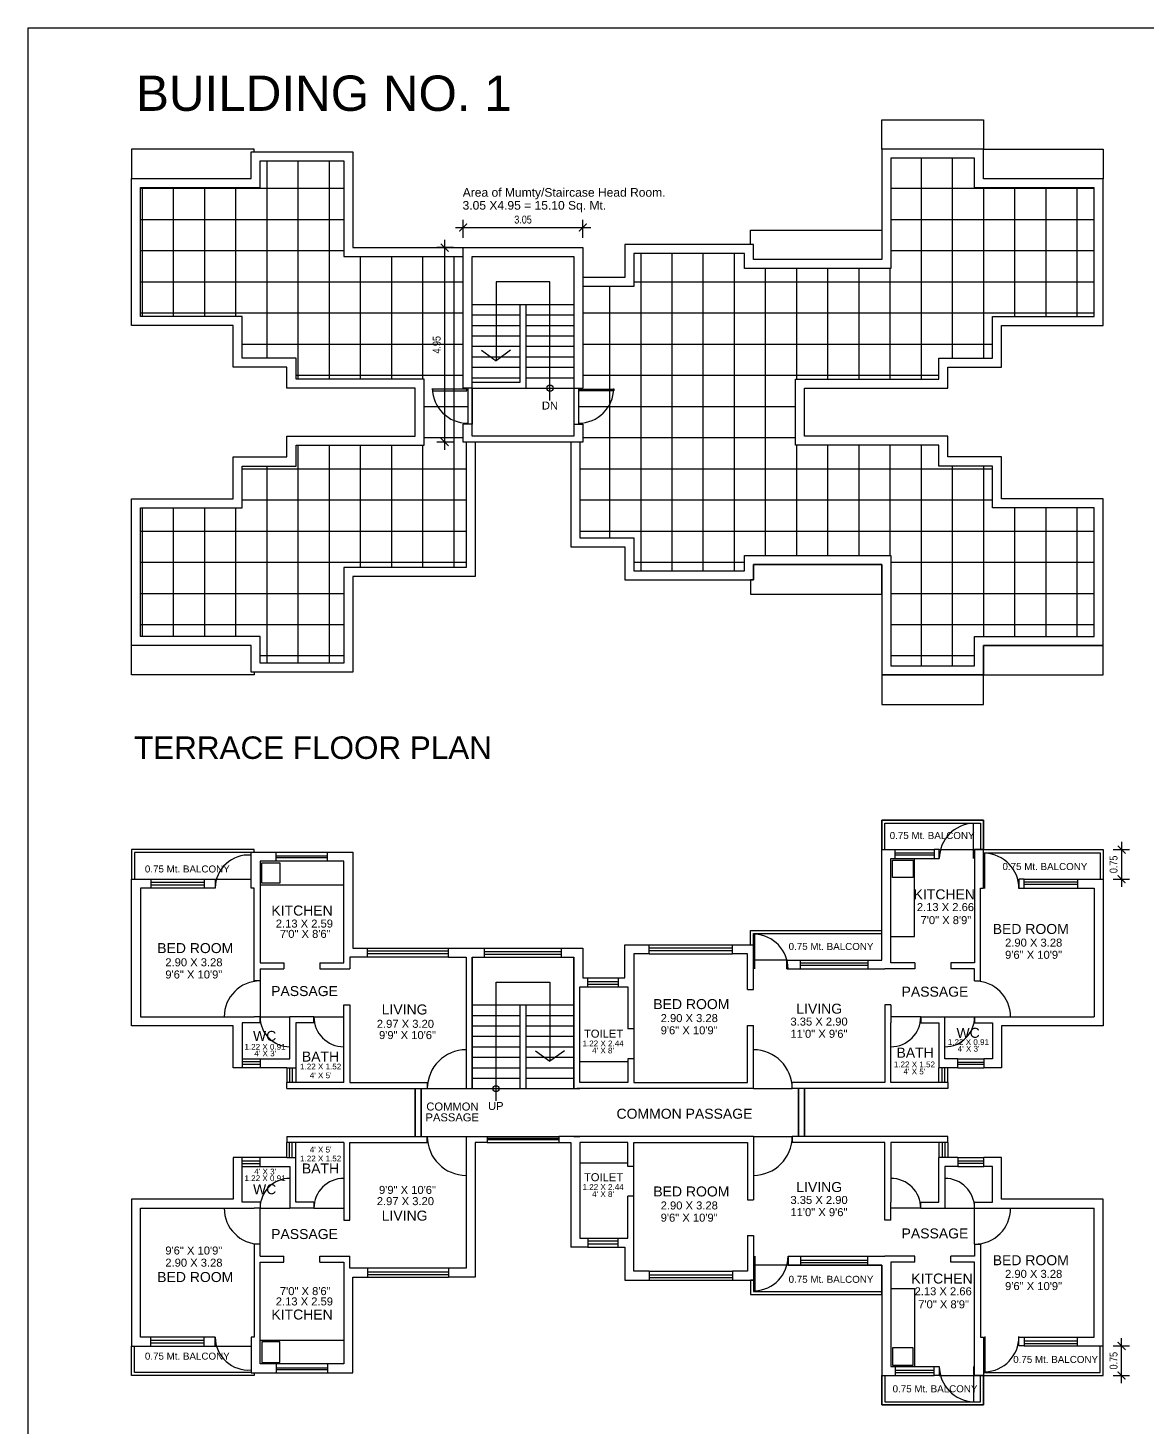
# Model space of a CAD drawing. Header units: metres. Extents: x -1441 to -394, y -133 to 518.
# Drawn here: x -506.15 to -477.65, y -32.35 to 3.29 of the extents above; entities that cross this region are included whole.
import ezdxf

# ---------------------------------------------------------------- set-up
doc = ezdxf.new("R2010")
doc.units = ezdxf.units.M
doc.header["$LTSCALE"] = 25.4
doc.header["$PDMODE"] = 3
doc.layers.get('0').update_dxf_attribs({"linetype": 'CONTINUOUS'})
doc.layers.get('DEFPOINTS').update_dxf_attribs({"linetype": 'CONTINUOUS'})
doc.styles.get("Standard").update_dxf_attribs({"font": 'ARIALN.TTF'})
doc.styles.add('STYLE3', font='arial.ttf')
doc.dimstyles.get("Standard").update_dxf_attribs({"dimscale": 0, "dimtxt": 0.2, "dimasz": 0.2, "dimexe": 0.2, "dimexo": 0.25, "dimgap": 0.1, "dimtad": 1, "dimtoh": 1, "dimzin": 0, "dimdsep": 46, "dimtxsty": 'Standard', "dimblk1": 'ARCHTICK', "dimblk2": 'ARCHTICK', "dimsah": 1, "dimcen": 0, "dimdle": 0.2, "dimclrd": 8, "dimclre": 8, "dimclrt": 3, "dimadec": 0, "dimazin": 0, "dimtfac": 1, "dimtmove": 0, "dimatfit": 3, "dimldrblk": 'ARCHTICK', "dimfxl": 25.4, "dimfrac": 1, "dimtolj": 1, "dimtzin": 0, "dimarcsym": 0})

# ---------------------------------------------------------------- blocks, each defined once
blk = doc.blocks.new('_ARCHTICK')
at = {"color": 0, "linetype": 'ByBlock', "const_width": 0.15}
blk.add_lwpolyline([(-0.5, -0.5), (0.5, 0.5)], dxfattribs=at)
blk = doc.blocks.new('*D42')
at = {"color": 8, "lineweight": -2, "transparency": 16777216}
for p, q in [((-478.511, -30.286), (-478.097, -30.286)), ((-478.297, -31.236), (-478.297, -30.086)), ((-478.511, -31.036), (-478.097, -31.036))]:
    blk.add_line(p, q, dxfattribs=at)
at = {"layer": 'DEFPOINTS', "color": 0, "transparency": 16777216}
for p in [(-478.761, -30.286), (-478.297, -30.286), (-478.761, -31.036)]:
    blk.add_point(p, dxfattribs=at)
at = {"color": 8, "lineweight": -2, "transparency": 16777216, "xscale": 0.2, "yscale": 0.2, "zscale": 0.2}
for p, rotation in [((-478.297, -30.286), 90), ((-478.297, -31.036), 270)]:
    blk.add_blockref('_ARCHTICK', p, dxfattribs=dict(at, rotation=rotation))
at = {"color": 146, "transparency": 16777216, "insert": (-478.499, -30.661), "char_height": 0.2, "attachment_point": 5, "rotation": 90}
blk.add_mtext('\\A1;0.75', dxfattribs=at)
blk = doc.blocks.new('*D43')
at = {"color": 8, "lineweight": -2, "transparency": 16777216}
for p, q in [((-478.297, -17.442), (-478.297, -18.592)), ((-478.511, -17.642), (-478.097, -17.642)), ((-478.511, -18.392), (-478.097, -18.392))]:
    blk.add_line(p, q, dxfattribs=at)
at = {"layer": 'DEFPOINTS', "color": 0, "transparency": 16777216}
for p in [(-478.761, -17.642), (-478.761, -18.392), (-478.297, -18.392)]:
    blk.add_point(p, dxfattribs=at)
at = {"color": 8, "lineweight": -2, "transparency": 16777216, "xscale": 0.2, "yscale": 0.2, "zscale": 0.2}
for p, rotation in [((-478.297, -17.642), 90), ((-478.297, -18.392), 270)]:
    blk.add_blockref('_ARCHTICK', p, dxfattribs=dict(at, rotation=rotation))
at = {"color": 146, "transparency": 16777216, "insert": (-478.499, -18.017), "char_height": 0.2, "attachment_point": 5, "rotation": 90}
blk.add_mtext('\\A1;0.75', dxfattribs=at)
blk = doc.blocks.new('*D91')
at = {"color": 8, "lineweight": -2, "transparency": 16777216}
for p, q in [((-495.066, -2.054), (-495.066, -1.593)), ((-492.018, -2.054), (-492.018, -1.593)), ((-495.266, -1.793), (-491.818, -1.793))]:
    blk.add_line(p, q, dxfattribs=at)
at = {"layer": 'DEFPOINTS', "color": 0, "transparency": 16777216}
for p in [(-492.018, -1.793), (-495.066, -2.304), (-492.018, -2.304)]:
    blk.add_point(p, dxfattribs=at)
at = {"color": 8, "lineweight": -2, "transparency": 16777216, "xscale": 0.2, "yscale": 0.2, "zscale": 0.2, "rotation": 180}
blk.add_blockref('_ARCHTICK', (-495.066, -1.793), dxfattribs=at)
at = {"color": 8, "lineweight": -2, "transparency": 16777216, "xscale": 0.2, "yscale": 0.2, "zscale": 0.2}
blk.add_blockref('_ARCHTICK', (-492.018, -1.793), dxfattribs=at)
at = {"color": 3, "transparency": 16777216, "insert": (-493.542, -1.591), "char_height": 0.2, "attachment_point": 5}
blk.add_mtext('\\A1;3.05', dxfattribs=at)
blk = doc.blocks.new('*D92')
at = {"color": 8, "lineweight": -2, "transparency": 16777216}
for p, q in [((-495.539, -2.104), (-495.539, -7.457)), ((-495.316, -2.304), (-495.739, -2.304)), ((-495.316, -7.257), (-495.739, -7.257))]:
    blk.add_line(p, q, dxfattribs=at)
at = {"layer": 'DEFPOINTS', "color": 0, "transparency": 16777216}
for p in [(-495.066, -2.304), (-495.539, -7.257), (-495.066, -7.257)]:
    blk.add_point(p, dxfattribs=at)
at = {"color": 8, "lineweight": -2, "transparency": 16777216, "xscale": 0.2, "yscale": 0.2, "zscale": 0.2}
for p, rotation in [((-495.539, -2.304), 90), ((-495.539, -7.257), 270)]:
    blk.add_blockref('_ARCHTICK', p, dxfattribs=dict(at, rotation=rotation))
at = {"color": 3, "transparency": 16777216, "insert": (-495.741, -4.78), "char_height": 0.2, "attachment_point": 5, "rotation": 90}
blk.add_mtext('\\A1;4.95', dxfattribs=at)

msp = doc.modelspace()

# ---------------------------------------------------------------- hatches: boundary and pattern name
h = msp.add_hatch()
h.set_pattern_fill('ANSI37', color=9, scale=0.25, angle=45)
h.paths.add_polyline_path([(-494.991, -7.257), (-495.066, -7.257), (-495.066, -6.8), (-494.952, -6.8), (-494.952, -5.885), (-495.066, -5.885), (-495.066, -2.534), (-498.109, -2.534), (-498.109, -0.095), (-500.24, -0.095), (-500.24, -0.777), (-503.288, -0.777), (-503.288, -4.055), (-501.232, -4.055), (-500.697, -4.055), (-500.697, -5.122), (-499.325, -5.122), (-499.325, -5.655), (-496.06, -5.655), (-496.06, -7.334), (-499.325, -7.334), (-499.325, -7.868), (-500.697, -7.868), (-500.697, -8.935), (-501.232, -8.935), (-503.288, -8.935), (-503.288, -12.212), (-500.24, -12.212), (-500.24, -12.894), (-498.109, -12.894), (-498.109, -10.456), (-494.991, -10.456)])
h = msp.add_hatch()
h.set_pattern_fill('ANSI37', color=9, scale=0.25, angle=45)
h.paths.add_polyline_path([(-486.604, -5.655), (-482.954, -5.655), (-482.954, -5.122), (-481.582, -5.122), (-481.582, -4.055), (-481.047, -4.055), (-478.991, -4.055), (-478.991, -0.778), (-482.039, -0.778), (-482.039, -0.028), (-484.17, -0.028), (-484.17, -2.839), (-487.904, -2.839), (-487.904, -2.454), (-490.721, -2.454), (-490.721, -3.296), (-492.018, -3.296), (-492.018, -5.885), (-492.132, -5.885), (-492.132, -6.8), (-492.018, -6.8), (-492.018, -7.257), (-492.093, -7.257), (-492.093, -9.694), (-490.721, -9.694), (-490.721, -10.535), (-487.904, -10.535), (-487.904, -10.151), (-484.17, -10.151), (-484.17, -12.962), (-482.039, -12.962), (-482.039, -12.212), (-478.991, -12.212), (-478.991, -8.935), (-481.047, -8.935), (-481.582, -8.935), (-481.582, -7.868), (-482.954, -7.868), (-482.954, -7.334), (-486.604, -7.334)])

# ---------------------------------------------------------------- linework, layer by layer
at = {"color": 1}
for p, q in [((-492.856, -3.173), (-494.228, -3.173)), ((-494.228, -3.173), (-494.228, -5.188)), ((-492.856, -6.2), (-492.856, -3.173)), ((-494.596, -4.921), (-494.228, -5.188)), ((-493.86, -4.921), (-494.228, -5.188)), ((-494.228, -24.044), (-494.228, -21.018)), ((-494.228, -21.018), (-492.856, -21.018)), ((-492.856, -21.018), (-492.856, -23.032)), ((-493.224, -22.765), (-492.856, -23.032)), ((-492.488, -22.765), (-492.856, -23.032))]:
    msp.add_line(p, q, dxfattribs=at)
at = {"color": 8}
for p, q in [((-494.837, -3.752), (-493.618, -3.752)), ((-493.618, -5.733), (-493.618, -3.752)), ((-493.618, -3.752), (-493.466, -3.752)), ((-493.466, -5.885), (-493.466, -3.752)), ((-493.466, -3.752), (-492.246, -3.752)), ((-494.837, -4.018), (-493.618, -4.018)), ((-493.466, -4.018), (-492.246, -4.018)), ((-494.837, -4.285), (-493.618, -4.285)), ((-494.837, -4.552), (-493.618, -4.552)), ((-493.466, -4.285), (-492.246, -4.285)), ((-493.466, -4.552), (-492.246, -4.552)), ((-494.837, -4.818), (-493.618, -4.818)), ((-493.466, -4.818), (-492.246, -4.818)), ((-494.837, -5.085), (-493.618, -5.085)), ((-493.466, -5.085), (-492.246, -5.085)), ((-494.837, -5.352), (-493.618, -5.352)), ((-494.837, -5.618), (-493.618, -5.618)), ((-493.466, -5.352), (-492.246, -5.352)), ((-493.466, -5.618), (-492.246, -5.618)), ((-494.952, -5.885), (-494.952, -6.8)), ((-494.837, -5.733), (-493.618, -5.733)), ((-494.837, -5.885), (-493.466, -5.885)), ((-493.466, -5.885), (-492.246, -5.885)), ((-492.132, -5.885), (-492.132, -6.8)), ((-482.071, -17.871), (-482.071, -16.971)), ((-484.064, -17.642), (-483.068, -17.642)), ((-482.938, -17.642), (-482.038, -17.642)), ((-481.777, -18.632), (-481.777, -17.732)), ((-484.064, -17.871), (-483.068, -17.871)), ((-483.572, -19.853), (-483.572, -17.871)), ((-501.384, -18.392), (-500.47, -18.392)), ((-480.774, -18.392), (-479.422, -18.392)), ((-500.241, -18.539), (-498.108, -18.539)), ((-480.774, -18.621), (-479.422, -18.621)), ((-487.639, -20.682), (-487.639, -19.797)), ((-484.172, -19.853), (-483.572, -19.853)), ((-494.522, -20.148), (-492.565, -20.148)), ((-490.333, -20.069), (-488.209, -20.069)), ((-490.333, -20.297), (-488.209, -20.297)), ((-494.522, -20.377), (-492.565, -20.377)), ((-486.819, -20.453), (-487.674, -20.453)), ((-486.478, -20.453), (-484.756, -20.453)), ((-500.241, -20.987), (-500.241, -21.901)), ((-491.888, -20.91), (-491.117, -20.91)), ((-486.478, -20.682), (-484.756, -20.682)), ((-491.888, -21.139), (-491.117, -21.139)), ((-494.837, -21.596), (-493.618, -21.596)), ((-493.618, -23.73), (-493.618, -21.596)), ((-493.618, -21.596), (-493.466, -21.596)), ((-493.466, -23.73), (-493.466, -21.596)), ((-493.466, -21.596), (-492.246, -21.596)), ((-500.241, -21.901), (-499.479, -21.901)), ((-498.87, -21.901), (-498.108, -21.901)), ((-494.837, -21.863), (-493.618, -21.863)), ((-493.466, -21.863), (-492.246, -21.863)), ((-483.41, -21.901), (-484.172, -21.901)), ((-482.8, -21.901), (-482.038, -21.901)), ((-494.837, -22.13), (-493.618, -22.13)), ((-494.837, -22.396), (-493.618, -22.396)), ((-493.466, -22.13), (-492.246, -22.13)), ((-493.466, -22.396), (-492.246, -22.396)), ((-490.722, -22.206), (-490.722, -22.968)), ((-494.837, -22.663), (-493.618, -22.663)), ((-493.466, -22.663), (-492.246, -22.663)), ((-500.698, -22.968), (-500.241, -22.968)), ((-494.837, -22.93), (-493.618, -22.93)), ((-493.466, -22.93), (-492.246, -22.93)), ((-490.875, -23.05), (-492.094, -23.05)), ((-482.469, -22.968), (-481.804, -22.968)), ((-499.555, -23.196), (-499.555, -23.577)), ((-499.327, -23.196), (-499.327, -23.577)), ((-494.837, -23.196), (-493.618, -23.196)), ((-494.837, -23.463), (-493.618, -23.463)), ((-493.466, -23.196), (-492.246, -23.196)), ((-493.466, -23.463), (-492.246, -23.463)), ((-482.952, -23.577), (-482.952, -23.196)), ((-482.724, -23.577), (-482.724, -23.196)), ((-482.469, -23.196), (-481.804, -23.196)), ((-495.98, -23.73), (-494.99, -23.73)), ((-494.837, -23.73), (-493.618, -23.73)), ((-493.618, -23.73), (-493.466, -23.73)), ((-493.466, -23.73), (-492.246, -23.73)), ((-487.674, -23.73), (-486.684, -23.73)), ((-495.98, -24.949), (-494.99, -24.949)), ((-494.453, -24.949), (-492.631, -24.949)), ((-487.674, -24.949), (-486.684, -24.949)), ((-499.555, -25.482), (-499.555, -25.101)), ((-499.327, -25.482), (-499.327, -25.101)), ((-494.453, -25.101), (-492.631, -25.101)), ((-482.952, -25.101), (-482.952, -25.482)), ((-482.724, -25.101), (-482.724, -25.482)), ((-490.875, -25.629), (-492.094, -25.629)), ((-482.469, -25.482), (-481.804, -25.482)), ((-500.698, -25.711), (-500.241, -25.711)), ((-490.722, -26.473), (-490.722, -25.711)), ((-482.469, -25.711), (-481.804, -25.711)), ((-500.241, -27.692), (-500.241, -26.778)), ((-500.241, -26.778), (-499.479, -26.778)), ((-498.87, -26.778), (-498.108, -26.778)), ((-483.41, -26.778), (-484.172, -26.778)), ((-482.8, -26.778), (-482.038, -26.778)), ((-482.038, -27.692), (-482.038, -26.778)), ((-491.888, -27.54), (-491.117, -27.54)), ((-491.888, -27.768), (-491.117, -27.768)), ((-487.639, -27.997), (-487.639, -28.882)), ((-486.478, -27.997), (-484.756, -27.997)), ((-490.333, -28.381), (-488.209, -28.381)), ((-486.789, -28.226), (-487.674, -28.226)), ((-486.478, -28.226), (-484.756, -28.226)), ((-490.333, -28.61), (-488.209, -28.61)), ((-484.172, -28.825), (-483.572, -28.825)), ((-483.572, -28.825), (-483.572, -30.808)), ((-501.384, -30.287), (-500.47, -30.287)), ((-500.241, -30.14), (-498.108, -30.14)), ((-481.777, -30.047), (-481.777, -30.947)), ((-480.774, -30.058), (-479.422, -30.058)), ((-480.774, -30.286), (-479.422, -30.286)), ((-484.064, -30.808), (-483.068, -30.808)), ((-482.071, -30.808), (-482.071, -31.708)), ((-484.064, -31.036), (-483.068, -31.036)), ((-482.938, -31.036), (-482.038, -31.036))]:
    msp.add_line(p, q, dxfattribs=at)
at = {"color": 7}
for p, q in [((-494.837, -5.885), (-495.066, -5.885)), ((-494.837, -5.885), (-494.837, -6.8)), ((-492.246, -5.885), (-492.246, -6.8)), ((-492.246, -5.885), (-492.018, -5.885)), ((-494.837, -6.8), (-495.066, -6.8)), ((-492.246, -6.8), (-492.018, -6.8)), ((-499.83, -17.939), (-499.83, -17.71)), ((-498.519, -17.939), (-498.519, -17.71)), ((-484.064, -17.871), (-484.064, -17.642)), ((-503.024, -18.392), (-503.024, -18.621)), ((-501.661, -18.392), (-501.661, -18.621)), ((-501.384, -18.392), (-501.384, -18.621)), ((-479.422, -18.392), (-478.761, -18.392)), ((-479.422, -18.392), (-479.422, -18.621)), ((-478.761, -18.392), (-478.761, -22.13)), ((-497.508, -20.378), (-497.508, -20.148)), ((-494.522, -20.377), (-494.522, -20.148)), ((-492.565, -20.377), (-492.565, -20.148)), ((-490.333, -20.297), (-490.333, -20.069)), ((-488.209, -20.297), (-488.209, -20.069)), ((-487.674, -21.204), (-487.674, -20.069)), ((-499.632, -20.529), (-499.632, -20.682)), ((-498.717, -20.529), (-498.717, -20.682)), ((-495.437, -20.378), (-494.99, -20.378)), ((-494.99, -20.378), (-494.99, -23.73)), ((-486.819, -20.682), (-486.819, -20.453)), ((-486.478, -20.682), (-486.478, -20.453)), ((-484.756, -20.453), (-484.756, -20.682)), ((-483.562, -20.529), (-483.562, -20.682)), ((-482.648, -20.529), (-482.648, -20.682)), ((-500.241, -20.987), (-500.394, -20.987)), ((-500.241, -20.682), (-499.632, -20.682)), ((-500.241, -20.682), (-500.241, -20.987)), ((-498.717, -20.682), (-497.955, -20.682)), ((-491.888, -21.139), (-491.888, -20.91)), ((-491.117, -20.91), (-491.117, -21.139)), ((-486.819, -20.682), (-486.478, -20.682)), ((-484.756, -20.682), (-484.324, -20.682)), ((-483.562, -20.682), (-484.324, -20.682)), ((-482.038, -20.682), (-482.648, -20.682)), ((-482.038, -20.987), (-482.038, -20.682)), ((-482.038, -20.987), (-481.886, -20.987)), ((-482.038, -20.987), (-481.886, -20.987)), ((-487.827, -21.204), (-487.674, -21.204)), ((-498.108, -23.577), (-498.108, -21.596)), ((-498.108, -21.596), (-497.955, -21.596)), ((-484.324, -21.596), (-484.324, -23.577)), ((-484.172, -21.596), (-484.324, -21.596)), ((-484.172, -21.596), (-484.172, -22.053)), ((-500.241, -22.053), (-500.698, -22.053)), ((-500.698, -22.053), (-500.698, -23.196)), ((-500.241, -21.901), (-500.394, -21.901)), ((-500.241, -22.053), (-500.241, -21.901)), ((-499.479, -22.968), (-499.479, -21.901)), ((-498.87, -21.901), (-499.479, -21.901)), ((-498.87, -22.053), (-499.327, -22.053)), ((-499.327, -22.053), (-499.327, -23.196)), ((-498.87, -22.053), (-498.87, -21.901)), ((-484.172, -23.577), (-484.172, -22.053)), ((-483.41, -21.901), (-483.41, -22.053)), ((-483.41, -21.901), (-482.8, -21.901)), ((-483.41, -22.053), (-482.952, -22.053)), ((-482.952, -22.053), (-482.952, -23.196)), ((-482.8, -22.968), (-482.8, -21.901)), ((-482.038, -21.901), (-478.99, -21.901)), ((-482.038, -21.901), (-482.038, -22.053)), ((-482.038, -22.053), (-481.581, -22.053)), ((-481.581, -22.053), (-481.581, -22.968)), ((-490.722, -22.206), (-490.875, -22.206)), ((-487.827, -22.118), (-487.674, -22.118)), ((-487.674, -23.73), (-487.674, -22.118)), ((-478.761, -22.13), (-481.352, -22.13)), ((-481.047, -22.13), (-481.352, -22.13)), ((-481.352, -22.13), (-481.352, -23.196)), ((-500.241, -22.968), (-499.479, -22.968)), ((-500.241, -22.968), (-500.241, -23.196)), ((-490.722, -22.968), (-490.875, -22.968)), ((-482.469, -22.968), (-482.8, -22.968)), ((-482.469, -23.196), (-482.469, -22.968)), ((-481.581, -22.968), (-481.804, -22.968)), ((-481.804, -22.968), (-481.804, -23.196)), ((-499.555, -23.196), (-499.327, -23.196)), ((-482.469, -23.196), (-482.952, -23.196)), ((-481.352, -23.196), (-481.804, -23.196)), ((-498.108, -23.577), (-499.555, -23.577)), ((-499.555, -23.73), (-499.555, -23.577)), ((-499.555, -23.73), (-495.98, -23.73)), ((-496.29, -23.73), (-496.29, -24.949)), ((-496.29, -24.949), (-496.29, -23.73)), ((-496.137, -23.73), (-496.137, -24.949)), ((-496.137, -24.949), (-496.137, -23.73)), ((-495.98, -23.577), (-495.98, -23.73)), ((-494.99, -23.73), (-494.837, -23.73)), ((-492.246, -23.73), (-492.094, -23.73)), ((-487.674, -23.73), (-492.17, -23.73)), ((-484.324, -23.577), (-486.684, -23.577)), ((-486.684, -23.73), (-486.684, -23.577)), ((-482.724, -23.73), (-486.684, -23.73)), ((-486.527, -23.73), (-486.527, -24.949)), ((-486.527, -24.949), (-486.527, -23.73)), ((-486.374, -23.73), (-486.374, -24.949)), ((-486.374, -24.949), (-486.374, -23.73)), ((-482.724, -23.577), (-484.172, -23.577)), ((-482.724, -23.577), (-482.724, -23.73)), ((-499.555, -24.949), (-499.555, -25.101)), ((-499.555, -24.949), (-495.98, -24.949)), ((-495.98, -25.101), (-495.98, -24.949)), ((-495.98, -25.101), (-495.98, -24.949)), ((-494.99, -24.949), (-494.453, -24.949)), ((-494.453, -24.949), (-494.453, -25.101)), ((-492.631, -24.949), (-492.631, -25.101)), ((-487.674, -24.949), (-492.631, -24.949)), ((-492.246, -24.949), (-492.094, -24.949)), ((-487.674, -24.949), (-487.674, -26.56)), ((-482.724, -24.949), (-486.684, -24.949)), ((-486.684, -24.949), (-486.684, -25.101)), ((-482.724, -25.101), (-482.724, -24.949)), ((-498.108, -25.101), (-499.555, -25.101)), ((-498.108, -25.101), (-498.108, -27.083)), ((-492.631, -25.101), (-492.323, -25.101)), ((-492.323, -25.101), (-492.323, -27.768)), ((-484.324, -25.101), (-486.684, -25.101)), ((-484.324, -27.083), (-484.324, -25.101)), ((-482.724, -25.101), (-484.172, -25.101)), ((-484.172, -25.101), (-484.172, -26.625)), ((-500.698, -26.625), (-500.698, -25.482)), ((-500.241, -25.711), (-500.241, -25.482)), ((-499.555, -25.482), (-499.327, -25.482)), ((-499.327, -26.625), (-499.327, -25.482)), ((-482.469, -25.482), (-482.952, -25.482)), ((-482.952, -26.625), (-482.952, -25.482)), ((-482.469, -25.482), (-482.469, -25.711)), ((-481.352, -25.482), (-481.804, -25.482)), ((-481.804, -25.711), (-481.804, -25.482)), ((-481.352, -26.549), (-481.352, -25.482)), ((-500.241, -25.711), (-499.479, -25.711)), ((-499.479, -25.711), (-499.479, -26.778)), ((-490.722, -25.711), (-490.875, -25.711)), ((-482.469, -25.711), (-482.8, -25.711)), ((-482.8, -25.711), (-482.8, -26.778)), ((-481.581, -25.711), (-481.804, -25.711)), ((-481.581, -26.625), (-481.581, -25.711)), ((-500.241, -26.625), (-500.698, -26.625)), ((-500.241, -26.625), (-500.241, -26.778)), ((-498.87, -26.625), (-499.327, -26.625)), ((-498.87, -26.625), (-498.87, -26.778)), ((-490.722, -26.473), (-490.875, -26.473)), ((-487.827, -26.56), (-487.674, -26.56)), ((-484.172, -27.083), (-484.172, -26.625)), ((-483.41, -26.625), (-482.952, -26.625)), ((-483.41, -26.778), (-483.41, -26.625)), ((-482.038, -26.625), (-481.581, -26.625)), ((-482.038, -26.778), (-482.038, -26.625)), ((-478.761, -26.549), (-481.352, -26.549)), ((-481.047, -26.549), (-481.352, -26.549)), ((-478.761, -30.286), (-478.761, -26.549)), ((-500.241, -26.778), (-500.394, -26.778)), ((-498.87, -26.778), (-499.479, -26.778)), ((-498.108, -27.083), (-497.955, -27.083)), ((-484.172, -27.083), (-484.324, -27.083)), ((-483.41, -26.778), (-482.8, -26.778)), ((-482.038, -26.778), (-478.99, -26.778)), ((-500.241, -27.692), (-500.394, -27.692)), ((-500.241, -27.997), (-500.241, -27.692)), ((-491.888, -27.768), (-492.323, -27.768)), ((-491.888, -27.54), (-491.888, -27.768)), ((-491.117, -27.768), (-491.117, -27.54)), ((-487.827, -27.475), (-487.674, -27.475)), ((-487.674, -27.475), (-487.674, -28.61)), ((-482.038, -27.692), (-481.886, -27.692)), ((-482.038, -27.692), (-482.038, -27.997)), ((-500.241, -27.997), (-499.632, -27.997)), ((-499.632, -28.149), (-499.632, -27.997)), ((-498.717, -27.997), (-497.955, -27.997)), ((-498.717, -28.149), (-498.717, -27.997)), ((-486.789, -27.997), (-486.478, -27.997)), ((-486.789, -27.997), (-486.789, -28.226)), ((-486.478, -27.997), (-486.478, -28.226)), ((-484.756, -27.997), (-484.324, -27.997)), ((-484.756, -28.226), (-484.756, -27.997)), ((-483.562, -27.997), (-484.324, -27.997)), ((-483.562, -28.149), (-483.562, -27.997)), ((-482.038, -27.997), (-482.648, -27.997)), ((-482.648, -28.149), (-482.648, -27.997)), ((-497.508, -28.3), (-497.508, -28.53)), ((-495.437, -28.302), (-495.437, -28.53)), ((-490.333, -28.381), (-490.333, -28.61)), ((-488.209, -28.381), (-488.209, -28.61)), ((-503.024, -30.287), (-503.024, -30.058)), ((-501.661, -30.287), (-501.661, -30.058)), ((-501.384, -30.287), (-501.384, -30.058)), ((-479.422, -30.286), (-479.422, -30.058)), ((-479.422, -30.286), (-478.761, -30.286)), ((-499.83, -30.74), (-499.83, -30.969)), ((-498.519, -30.74), (-498.519, -30.969)), ((-484.064, -30.808), (-484.064, -31.036))]:
    msp.add_line(p, q, dxfattribs=at)
at = {"color": 5}
for p, q in [((-484.064, -17.719), (-483.068, -17.719)), ((-484.064, -17.775), (-483.068, -17.775)), ((-480.774, -18.459), (-479.422, -18.459)), ((-480.774, -18.521), (-479.422, -18.521)), ((-494.522, -20.235), (-492.565, -20.235)), ((-494.522, -20.302), (-492.565, -20.302)), ((-490.333, -20.139), (-488.209, -20.139)), ((-490.333, -20.207), (-488.209, -20.207)), ((-486.478, -20.522), (-484.756, -20.522)), ((-486.478, -20.583), (-484.756, -20.583)), ((-491.888, -20.998), (-491.117, -20.998)), ((-491.888, -21.07), (-491.117, -21.07)), ((-500.698, -23.042), (-500.241, -23.042)), ((-500.698, -23.11), (-500.241, -23.11)), ((-482.469, -23.053), (-481.804, -23.053)), ((-482.469, -23.109), (-481.804, -23.109)), ((-499.487, -23.196), (-499.487, -23.577)), ((-499.427, -23.196), (-499.427, -23.577)), ((-482.864, -23.577), (-482.864, -23.196)), ((-482.802, -23.577), (-482.802, -23.196)), ((-499.487, -25.482), (-499.487, -25.101)), ((-499.427, -25.482), (-499.427, -25.101)), ((-494.453, -24.995), (-492.631, -24.995)), ((-494.453, -25.027), (-492.631, -25.027)), ((-482.864, -25.101), (-482.864, -25.482)), ((-482.802, -25.101), (-482.802, -25.482)), ((-500.698, -25.569), (-500.241, -25.569)), ((-500.698, -25.637), (-500.241, -25.637)), ((-482.469, -25.57), (-481.804, -25.57)), ((-482.469, -25.626), (-481.804, -25.626)), ((-491.888, -27.608), (-491.117, -27.608)), ((-491.888, -27.681), (-491.117, -27.681)), ((-486.478, -28.096), (-484.756, -28.096)), ((-486.478, -28.157), (-484.756, -28.157)), ((-490.333, -28.472), (-488.209, -28.472)), ((-490.333, -28.539), (-488.209, -28.539)), ((-480.774, -30.157), (-479.422, -30.157)), ((-480.774, -30.219), (-479.422, -30.219)), ((-484.064, -30.904), (-483.068, -30.904)), ((-484.064, -30.959), (-483.068, -30.959))]:
    msp.add_line(p, q, dxfattribs=at)
at = {"color": 146}
for p, q in [((-494.837, -23.73), (-494.837, -20.377)), ((-494.837, -20.377), (-494.522, -20.377)), ((-492.565, -20.377), (-492.246, -20.377)), ((-492.246, -23.73), (-492.246, -20.377))]:
    msp.add_line(p, q, dxfattribs=at)
at = {"color": 9}
for p, q in [((-503.289, -21.901), (-501.46, -21.901)), ((-503.289, -26.778), (-501.46, -26.778))]:
    msp.add_line(p, q, dxfattribs=at)
at = {"lineweight": 30}
msp.add_lwpolyline([(-422.969, 3.291), (-422.969, -54.579), (-506.152, -54.579), (-506.152, 3.291)], close=True, dxfattribs=at)
at = {"color": 8}
for points in [[(-484.4, 0.952), (-481.809, 0.952), (-481.809, 0.202), (-484.4, 0.202)], [(-481.809, 0.202), (-478.761, 0.202), (-478.761, -0.548), (-481.809, -0.548)], [(-487.674, -2.609), (-487.674, -2.224), (-487.751, -2.224), (-487.751, -1.859), (-484.4, -1.859), (-484.4, -2.609)], [(-494.976, -5.907), (-495.852, -5.907), (-495.852, -5.95), (-494.976, -5.95)], [(-492.108, -5.907), (-491.231, -5.907), (-491.231, -5.95), (-492.108, -5.95)], [(-487.674, -10.381), (-487.674, -10.765), (-487.751, -10.765), (-487.751, -11.131), (-484.4, -11.131), (-484.4, -10.381)], [(-481.809, -13.192), (-478.761, -13.192), (-478.761, -12.442), (-481.809, -12.442)], [(-484.4, -13.942), (-481.809, -13.942), (-481.809, -13.192), (-484.4, -13.192)], [(-500.198, -17.975), (-499.734, -17.975), (-499.734, -18.499), (-500.198, -18.499)], [(-484.129, -17.908), (-483.607, -17.908), (-483.607, -18.348), (-484.129, -18.348)], [(-487.674, -28.226), (-487.674, -28.61), (-487.751, -28.61), (-487.751, -28.976), (-484.4, -28.976), (-484.4, -28.226)], [(-500.198, -30.703), (-499.734, -30.703), (-499.734, -30.179), (-500.198, -30.179)], [(-484.129, -30.771), (-483.607, -30.771), (-483.607, -30.331), (-484.129, -30.331)]]:
    msp.add_lwpolyline(points, close=True, dxfattribs=at)
for points in [[(-500.394, 0.135), (-500.394, 0.203), (-503.518, 0.203), (-503.518, -0.547)], [(-500.394, -13.124), (-500.394, -13.192), (-503.518, -13.192), (-503.518, -12.442)], [(-482.038, -17.642), (-481.809, -17.642), (-481.809, -16.892), (-484.4, -16.892), (-484.4, -17.642), (-483.068, -17.642)], [(-484.4, -17.642), (-484.4, -16.892), (-481.809, -16.892), (-481.809, -17.642)], [(-484.324, -17.642), (-484.324, -16.969), (-481.886, -16.969), (-481.886, -17.642)], [(-500.394, -17.71), (-500.394, -17.642), (-503.518, -17.642), (-503.518, -18.392)], [(-500.47, -17.71), (-500.47, -17.718), (-503.442, -17.718), (-503.442, -18.392)], [(-499.83, -17.71), (-498.519, -17.71)], [(-481.809, -17.642), (-478.761, -17.642), (-478.761, -18.392)], [(-481.809, -17.719), (-478.838, -17.719), (-478.838, -18.392)], [(-498.519, -17.939), (-499.83, -17.939)], [(-503.024, -18.392), (-501.661, -18.392)], [(-501.661, -18.621), (-503.024, -18.621)], [(-487.751, -20.069), (-487.751, -19.703), (-484.4, -19.703)], [(-487.674, -20.069), (-487.674, -19.779), (-484.4, -19.779)], [(-497.508, -20.148), (-495.437, -20.148)], [(-495.437, -20.378), (-497.508, -20.378)], [(-500.241, -23.196), (-500.698, -23.196)], [(-500.241, -25.482), (-500.698, -25.482)], [(-495.437, -28.3), (-497.508, -28.3)], [(-497.508, -28.53), (-495.437, -28.53)], [(-487.751, -28.61), (-487.751, -28.976), (-484.4, -28.976)], [(-487.674, -28.61), (-487.674, -28.899), (-484.4, -28.899)], [(-500.394, -30.969), (-500.394, -31.037), (-503.518, -31.037), (-503.518, -30.287)], [(-500.47, -30.969), (-500.47, -30.961), (-503.442, -30.961), (-503.442, -30.287)], [(-501.661, -30.058), (-503.024, -30.058)], [(-503.024, -30.287), (-501.661, -30.287)], [(-481.809, -30.96), (-478.838, -30.96), (-478.838, -30.286)], [(-481.809, -31.036), (-478.761, -31.036), (-478.761, -30.286)], [(-498.519, -30.74), (-499.83, -30.74)], [(-499.83, -30.969), (-498.519, -30.969)], [(-482.038, -31.036), (-481.809, -31.036), (-481.809, -31.786), (-484.4, -31.786), (-484.4, -31.036), (-483.068, -31.036)], [(-484.4, -31.036), (-484.4, -31.786), (-481.809, -31.786), (-481.809, -31.036)], [(-484.324, -31.036), (-484.324, -31.71), (-481.886, -31.71), (-481.886, -31.036)]]:
    msp.add_lwpolyline(points, dxfattribs=at)
at = {"color": 7}
for points in [[(-494.761, -7.257), (-494.761, -10.686), (-494.837, -10.686), (-497.879, -10.686), (-497.879, -13.124), (-500.47, -13.124), (-500.47, -12.442), (-503.518, -12.442), (-503.518, -8.705), (-501.232, -8.705), (-501.232, -8.705), (-500.927, -8.705), (-500.927, -7.638), (-499.555, -7.638), (-499.555, -7.104), (-496.29, -7.104), (-496.29, -5.885), (-499.555, -5.885), (-499.555, -5.352), (-500.927, -5.352), (-500.927, -4.285), (-501.232, -4.285), (-501.232, -4.285), (-503.518, -4.285), (-503.518, -0.547), (-500.47, -0.547), (-500.47, 0.135), (-497.879, 0.135), (-497.879, -2.304), (-495.066, -2.304), (-495.066, -2.304)], [(-492.323, -7.257), (-492.323, -9.924), (-490.951, -9.924), (-490.951, -10.765), (-487.674, -10.765), (-487.674, -10.381), (-484.4, -10.381), (-484.4, -13.192), (-481.809, -13.192), (-481.809, -12.442), (-478.761, -12.442), (-478.761, -8.705), (-481.047, -8.705), (-481.047, -8.705), (-481.352, -8.705), (-481.352, -7.638), (-482.724, -7.638), (-482.724, -7.104), (-486.374, -7.104), (-486.374, -5.885), (-482.724, -5.885), (-482.724, -5.352), (-481.352, -5.352), (-481.352, -4.285), (-481.047, -4.285), (-481.047, -4.285), (-478.761, -4.285), (-478.761, -0.548), (-481.809, -0.548), (-481.809, 0.202), (-484.4, 0.202), (-484.4, -2.609), (-487.674, -2.609), (-487.674, -2.224), (-490.951, -2.224), (-490.951, -3.066), (-492.018, -3.066)], [(-494.991, -7.257), (-494.991, -10.456), (-498.109, -10.456), (-498.109, -12.894), (-500.24, -12.894), (-500.24, -12.212), (-503.288, -12.212), (-503.288, -8.935), (-501.232, -8.935), (-500.697, -8.935), (-500.697, -7.868), (-499.325, -7.868), (-499.325, -7.334), (-496.06, -7.334), (-496.06, -5.655), (-499.325, -5.655), (-499.325, -5.122), (-500.697, -5.122), (-500.697, -4.055), (-501.232, -4.055), (-503.288, -4.055), (-503.288, -0.777), (-500.24, -0.777), (-500.24, -0.095), (-498.109, -0.095), (-498.109, -2.534), (-495.066, -2.534)], [(-492.093, -7.257), (-492.093, -9.694), (-490.721, -9.694), (-490.721, -10.535), (-487.904, -10.535), (-487.904, -10.151), (-484.17, -10.151), (-484.17, -12.962), (-482.039, -12.962), (-482.039, -12.212), (-478.991, -12.212), (-478.991, -8.935), (-481.047, -8.935), (-481.582, -8.935), (-481.582, -7.868), (-482.954, -7.868), (-482.954, -7.334), (-486.604, -7.334), (-486.604, -5.655), (-482.954, -5.655), (-482.954, -5.122), (-481.582, -5.122), (-481.582, -4.055), (-481.047, -4.055), (-478.991, -4.055), (-478.991, -0.778), (-482.039, -0.778), (-482.039, -0.028), (-484.17, -0.028), (-484.17, -2.839), (-487.904, -2.839), (-487.904, -2.454), (-490.721, -2.454), (-490.721, -3.296), (-492.018, -3.296)], [(-495.066, -5.885), (-495.066, -2.304), (-492.018, -2.304), (-492.018, -5.885)], [(-492.018, -6.8), (-492.018, -7.257), (-495.066, -7.257), (-495.066, -6.8)], [(-500.47, -18.621), (-500.47, -17.71), (-499.83, -17.71)], [(-498.519, -17.71), (-497.879, -17.71), (-497.879, -20.148), (-497.508, -20.148)], [(-484.756, -20.453), (-484.4, -20.453), (-484.4, -17.642), (-483.883, -17.642)], [(-482.038, -17.642), (-482.038, -20.529), (-482.648, -20.529)], [(-481.886, -20.987), (-481.886, -18.621), (-481.809, -18.621), (-481.809, -17.642), (-482.038, -17.642)], [(-499.83, -17.939), (-500.241, -17.939), (-500.241, -20.529), (-499.632, -20.529)], [(-498.717, -20.529), (-498.108, -20.529), (-498.108, -17.939), (-498.519, -17.939)], [(-483.562, -20.529), (-484.172, -20.529), (-484.172, -17.871), (-484.064, -17.871)], [(-500.698, -23.196), (-500.927, -23.196), (-500.927, -22.13), (-501.232, -22.13), (-501.232, -22.13), (-503.518, -22.13), (-503.518, -18.392), (-503.024, -18.392)], [(-501.661, -18.392), (-501.384, -18.392)], [(-503.024, -18.621), (-503.289, -18.621), (-503.289, -21.901), (-501.46, -21.901), (-501.46, -21.901), (-500.394, -21.901)], [(-501.384, -18.621), (-501.661, -18.621)], [(-500.394, -20.987), (-500.394, -18.621), (-500.47, -18.621)], [(-479.422, -18.621), (-478.99, -18.621), (-478.99, -21.901)], [(-495.437, -20.378), (-495.437, -20.148), (-494.522, -20.148)], [(-492.565, -20.148), (-492.018, -20.148), (-492.018, -20.91), (-491.888, -20.91)], [(-491.117, -20.91), (-490.951, -20.91), (-490.951, -20.069), (-490.333, -20.069)], [(-490.333, -20.297), (-490.722, -20.297), (-490.722, -22.206)], [(-488.209, -20.069), (-487.674, -20.069)], [(-487.827, -21.204), (-487.827, -20.297), (-488.209, -20.297)], [(-497.508, -20.378), (-497.955, -20.378), (-497.955, -20.682)], [(-494.837, -20.377), (-494.522, -20.377)], [(-494.837, -23.73), (-494.837, -20.377)], [(-492.565, -20.377), (-492.246, -20.377), (-492.246, -23.73)], [(-486.819, -20.453), (-486.478, -20.453)], [(-490.875, -22.968), (-490.875, -23.577), (-492.094, -23.577), (-492.094, -21.139), (-491.888, -21.139)], [(-491.117, -21.139), (-490.875, -21.139), (-490.875, -22.206)], [(-497.955, -21.596), (-497.955, -23.577), (-495.98, -23.577)], [(-490.722, -22.968), (-490.722, -23.577), (-487.827, -23.577), (-487.827, -22.118)], [(-499.555, -23.196), (-500.241, -23.196)], [(-494.99, -24.949), (-494.99, -28.302), (-495.437, -28.302)], [(-497.955, -27.083), (-497.955, -25.101), (-495.98, -25.101)], [(-494.453, -25.101), (-494.761, -25.101), (-494.761, -28.53), (-495.437, -28.53)], [(-490.875, -25.711), (-490.875, -25.101), (-492.094, -25.101), (-492.094, -27.54), (-491.888, -27.54)], [(-490.722, -25.711), (-490.722, -25.101), (-487.827, -25.101), (-487.827, -26.56)], [(-500.698, -25.482), (-500.927, -25.482), (-500.927, -26.549), (-501.232, -26.549), (-501.232, -26.549), (-503.518, -26.549), (-503.518, -30.287), (-503.024, -30.287)], [(-499.555, -25.482), (-500.241, -25.482)], [(-491.117, -27.54), (-490.875, -27.54), (-490.875, -26.473)], [(-490.333, -28.381), (-490.722, -28.381), (-490.722, -26.473)], [(-503.024, -30.058), (-503.289, -30.058), (-503.289, -26.778), (-501.46, -26.778), (-501.46, -26.778), (-500.394, -26.778)], [(-479.422, -30.058), (-478.99, -30.058), (-478.99, -26.778)], [(-500.394, -27.692), (-500.394, -30.058), (-500.47, -30.058)], [(-491.117, -27.768), (-490.951, -27.768), (-490.951, -28.61), (-490.333, -28.61)], [(-487.827, -27.475), (-487.827, -28.381), (-488.209, -28.381)], [(-481.886, -27.692), (-481.886, -30.058), (-481.809, -30.058), (-481.809, -31.036), (-482.038, -31.036)], [(-499.83, -30.74), (-500.241, -30.74), (-500.241, -28.149), (-499.632, -28.149)], [(-498.717, -28.149), (-498.108, -28.149), (-498.108, -30.74), (-498.519, -30.74)], [(-497.508, -28.3), (-497.955, -28.3), (-497.955, -27.997)], [(-483.562, -28.149), (-484.172, -28.149), (-484.172, -30.808), (-484.064, -30.808)], [(-482.038, -31.036), (-482.038, -28.149), (-482.648, -28.149)], [(-486.789, -28.226), (-486.478, -28.226)], [(-484.756, -28.226), (-484.4, -28.226), (-484.4, -31.036), (-484.064, -31.036)], [(-498.519, -30.969), (-497.879, -30.969), (-497.879, -28.53), (-497.508, -28.53)], [(-488.209, -28.61), (-487.674, -28.61)], [(-501.384, -30.058), (-501.661, -30.058)], [(-501.661, -30.287), (-501.384, -30.287)], [(-500.47, -30.058), (-500.47, -30.969), (-499.83, -30.969)]]:
    msp.add_lwpolyline(points, dxfattribs=at)
for points in [[(-494.837, -2.532), (-492.246, -2.532), (-492.246, -7.104), (-494.837, -7.104)], [(-483.068, -17.871), (-482.938, -17.871), (-482.938, -17.642), (-483.068, -17.642)], [(-480.909, -18.621), (-480.774, -18.621), (-480.774, -18.392), (-480.909, -18.392)], [(-480.909, -30.058), (-480.774, -30.058), (-480.774, -30.286), (-480.909, -30.286)], [(-483.068, -30.808), (-482.938, -30.808), (-482.938, -31.036), (-483.068, -31.036)]]:
    msp.add_lwpolyline(points, close=True, dxfattribs=at)
at = {"color": 5}
for points in [[(-499.83, -17.795), (-498.519, -17.795)], [(-499.83, -17.838), (-498.519, -17.838)], [(-503.024, -18.471), (-501.661, -18.471)], [(-503.024, -18.537), (-501.661, -18.537)], [(-497.508, -20.216), (-495.437, -20.216)], [(-497.508, -20.285), (-495.437, -20.285)], [(-497.508, -28.394), (-495.437, -28.394)], [(-497.508, -28.463), (-495.437, -28.463)], [(-503.024, -30.142), (-501.661, -30.142)], [(-503.024, -30.207), (-501.661, -30.207)], [(-499.83, -30.841), (-498.519, -30.841)], [(-499.83, -30.883), (-498.519, -30.883)]]:
    msp.add_lwpolyline(points, dxfattribs=at)
at = {"color": 146}
for points in [[(-494.837, -20.377), (-494.837, -23.73)], [(-492.246, -20.377), (-492.246, -23.73)]]:
    msp.add_lwpolyline(points, dxfattribs=at)
at = {"color": 1}
for centre in [(-492.856, -5.885), (-494.228, -23.73)]:
    msp.add_circle(centre, 0.0788, dxfattribs=at)
at = {"color": 8}
for centre, radius, start, end in [((-494.952, -5.877), 0.901, 180.7983, 270), ((-492.132, -5.877), 0.901, 270, 359.2017), ((-482.038, -17.871), 0.9, 92.0872, 180), ((-500.535, -18.628), 0.849, 85.5836, 179.178), ((-481.809, -18.632), 0.9, 0, 87.9128), ((-487.674, -20.682), 0.885, 0, 87.6773), ((-500.241, -21.901), 0.914, 90, 180), ((-482.038, -21.901), 0.914, 0, 90), ((-499.479, -21.901), 0.762, 180, 270), ((-498.108, -21.901), 0.762, 180, 270), ((-484.172, -21.901), 0.762, 270, 0), ((-482.8, -21.901), 0.762, 270, 0), ((-494.99, -23.73), 0.991, 90, 180), ((-487.674, -23.73), 0.991, 0, 90), ((-494.99, -24.949), 0.991, 180, 270), ((-494.99, -24.949), 0.991, 180, 270), ((-487.674, -24.949), 0.991, 270, 0), ((-499.479, -26.778), 0.762, 90, 180), ((-498.108, -26.778), 0.762, 90, 180), ((-484.172, -26.778), 0.762, 0, 90), ((-482.8, -26.778), 0.762, 0, 90), ((-500.241, -26.778), 0.914, 180, 270), ((-482.038, -26.778), 0.914, 270, 0), ((-487.674, -27.997), 0.885, 272.3227, 0), ((-500.535, -30.051), 0.849, 180.822, 274.4164), ((-481.809, -30.047), 0.9, 272.0872, 0), ((-482.038, -30.808), 0.9, 180, 267.9128)]:
    msp.add_arc(centre, radius, start, end, dxfattribs=at)

# ---------------------------------------------------------------- texts
at = {"color": 7, "style": 'STYLE3'}
for s, height, p in [('BUILDING NO. 1', 0.9, (-503.4, 1.179)), ('Area of Mumty/Staircase Head Room.', 0.21962, (-495.078, -1.007)), ('3.05 X4.95 = 15.10 Sq. Mt.', 0.21962, (-495.082, -1.337)), ('TERRACE FLOOR PLAN', 0.57292, (-503.451, -15.33))]:
    msp.add_text(s, height=height, dxfattribs=at).set_placement(p)
at = {"color": 146, "style": 'STYLE3'}
for s, height, p in [('DN', 0.2039, (-493.062, -6.429)), ('0.75 Mt. BALCONY', 0.17842, (-484.202, -17.371)), ('0.75 Mt. BALCONY', 0.17842, (-503.175, -18.223)), ('0.75 Mt. BALCONY', 0.17842, (-481.329, -18.161)), ('KITCHEN', 0.2549, (-483.593, -18.908)), ('KITCHEN', 0.2549, (-499.953, -19.321)), ('2.13 X 2.66', 0.20391, (-483.511, -19.207)), ('2.13 X 2.59', 0.20391, (-499.84, -19.627)), ('7\'0" X 8\'9"', 0.20391, (-483.417, -19.539)), ('BED ROOM', 0.2549, (-481.578, -19.79)), ('7\'0" X 8\'6"', 0.20391, (-499.736, -19.89)), ('2.90 X 3.28', 0.20391, (-481.263, -20.112)), ('BED ROOM', 0.2549, (-502.861, -20.277)), ('0.75 Mt. BALCONY', 0.17842, (-486.777, -20.197)), ('9\'6" X 10\'9"', 0.20391, (-481.263, -20.422)), ('2.90 X 3.28', 0.20391, (-502.654, -20.613)), ('9\'6" X 10\'9"', 0.20391, (-502.654, -20.924)), ('PASSAGE', 0.2549, (-499.959, -21.372)), ('PASSAGE', 0.2549, (-483.9, -21.387)), ('LIVING', 0.2549, (-497.142, -21.841)), ('BED ROOM', 0.2549, (-490.223, -21.704)), ('LIVING', 0.2549, (-486.581, -21.82)), ('2.97 X 3.20', 0.20391, (-497.267, -22.181)), ('2.90 X 3.28', 0.20391, (-490.036, -22.035)), ('3.35 X 2.90', 0.20391, (-486.73, -22.124)), ('WC', 0.2549, (-500.42, -22.514)), ('9\'9" X 10\'6"', 0.20391, (-497.211, -22.468)), ('TOILET', 0.2039, (-491.99, -22.431)), ('9\'6" X 10\'9"', 0.20391, (-490.036, -22.346)), ('11\'0" X 9\'6"', 0.20391, (-486.73, -22.435)), ('WC', 0.2549, (-482.501, -22.436)), ('1.22 X 0.91', 0.14682, (-500.638, -22.738)), ("4' X 3'", 0.1468, (-500.388, -22.908)), ('BATH', 0.2549, (-499.176, -23.041)), ('1.22 X 2.44', 0.14682, (-492.027, -22.652)), ("4' X 8'", 0.1468, (-491.782, -22.833)), ('BATH', 0.2549, (-484.029, -22.942)), ('1.22 X 0.91', 0.14682, (-482.721, -22.617)), ("4' X 3'", 0.1468, (-482.47, -22.787)), ('1.22 X 1.52', 0.14682, (-499.222, -23.24)), ('1.22 X 1.52', 0.14682, (-484.097, -23.186)), ("4' X 5'", 0.1468, (-498.976, -23.466)), ("4' X 5'", 0.1468, (-483.852, -23.367)), ('COMMON', 0.2039, (-496.005, -24.288)), ('UP', 0.2039, (-494.434, -24.274)), ('PASSAGE', 0.2039, (-496.026, -24.564)), ('COMMON PASSAGE', 0.25489, (-491.161, -24.497)), ("4' X 5'", 0.1468, (-498.976, -25.357)), ('1.22 X 1.52', 0.14682, (-499.222, -25.584)), ('BATH', 0.2549, (-499.176, -25.892)), ('1.22 X 0.91', 0.14682, (-500.638, -26.086)), ("4' X 3'", 0.1468, (-500.388, -25.916)), ('TOILET', 0.2039, (-491.99, -26.088)), ('WC', 0.2549, (-500.42, -26.419)), ('9\'9" X 10\'6"', 0.20391, (-497.211, -26.412)), ('1.22 X 2.44', 0.14682, (-492.027, -26.309)), ("4' X 8'", 0.1468, (-491.782, -26.49)), ('BED ROOM', 0.2549, (-490.223, -26.477)), ('LIVING', 0.2549, (-486.581, -26.364)), ('2.97 X 3.20', 0.20391, (-497.267, -26.698)), ('2.90 X 3.28', 0.20391, (-490.036, -26.808)), ('3.35 X 2.90', 0.20391, (-486.73, -26.668)), ('LIVING', 0.2549, (-497.142, -27.093)), ('9\'6" X 10\'9"', 0.20391, (-490.036, -27.119)), ('11\'0" X 9\'6"', 0.20391, (-486.73, -26.979)), ('PASSAGE', 0.2549, (-499.959, -27.562)), ('PASSAGE', 0.2549, (-483.9, -27.546)), ('9\'6" X 10\'9"', 0.20391, (-502.654, -27.956)), ('2.90 X 3.28', 0.20391, (-502.654, -28.266)), ('BED ROOM', 0.2549, (-481.578, -28.229)), ('BED ROOM', 0.2549, (-502.861, -28.657)), ('0.75 Mt. BALCONY', 0.17842, (-486.777, -28.677)), ('KITCHEN', 0.2549, (-483.651, -28.695)), ('2.90 X 3.28', 0.20391, (-481.263, -28.551)), ('7\'0" X 8\'6"', 0.20391, (-499.736, -28.99)), ('2.13 X 2.66', 0.20391, (-483.569, -28.995)), ('9\'6" X 10\'9"', 0.20391, (-481.263, -28.862)), ('2.13 X 2.59', 0.20391, (-499.84, -29.253)), ('7\'0" X 8\'9"', 0.20391, (-483.475, -29.326)), ('KITCHEN', 0.2549, (-499.953, -29.612)), ('0.75 Mt. BALCONY', 0.17842, (-503.175, -30.634)), ('0.75 Mt. BALCONY', 0.17842, (-481.056, -30.718)), ('0.75 Mt. BALCONY', 0.17842, (-484.128, -31.466))]:
    msp.add_text(s, height=height, dxfattribs=at).set_placement(p)

# ---------------------------------------------------------------- dimensions: what is measured, and where the dimension line sits
at = {"color": 8}
dim = msp.add_linear_dim(base=(-492.018, -1.793), p1=(-495.066, -2.304), p2=(-492.018, -2.304), dimstyle='Standard', override={"dimscale": 1}, dxfattribs=at)
dim.commit()
dim.dimension.update_dxf_attribs({"geometry": '*D91', "text_midpoint": (-493.542, -1.591)})
for base, p1, p2, angle, override, picture, middle in [((-495.539, -7.257), (-495.066, -2.304), (-495.066, -7.257), 90, {"dimscale": 1}, '*D92', (-495.741, -4.78)), ((-478.297, -18.392), (-478.761, -17.642), (-478.761, -18.392), 90, {"dimscale": 1, "dimclrt": 146}, '*D43', (-478.499, -18.017)), ((-478.297, -30.286), (-478.761, -31.036), (-478.761, -30.286), 270, {"dimscale": 1, "dimclrt": 146}, '*D42', (-478.499, -30.661))]:
    dim = msp.add_linear_dim(base=base, p1=p1, p2=p2, angle=angle, dimstyle='Standard', override=override, dxfattribs=at)
    dim.commit()
    dim.dimension.update_dxf_attribs({"geometry": picture, "text_midpoint": middle})

doc.saveas('drawing.dxf')
